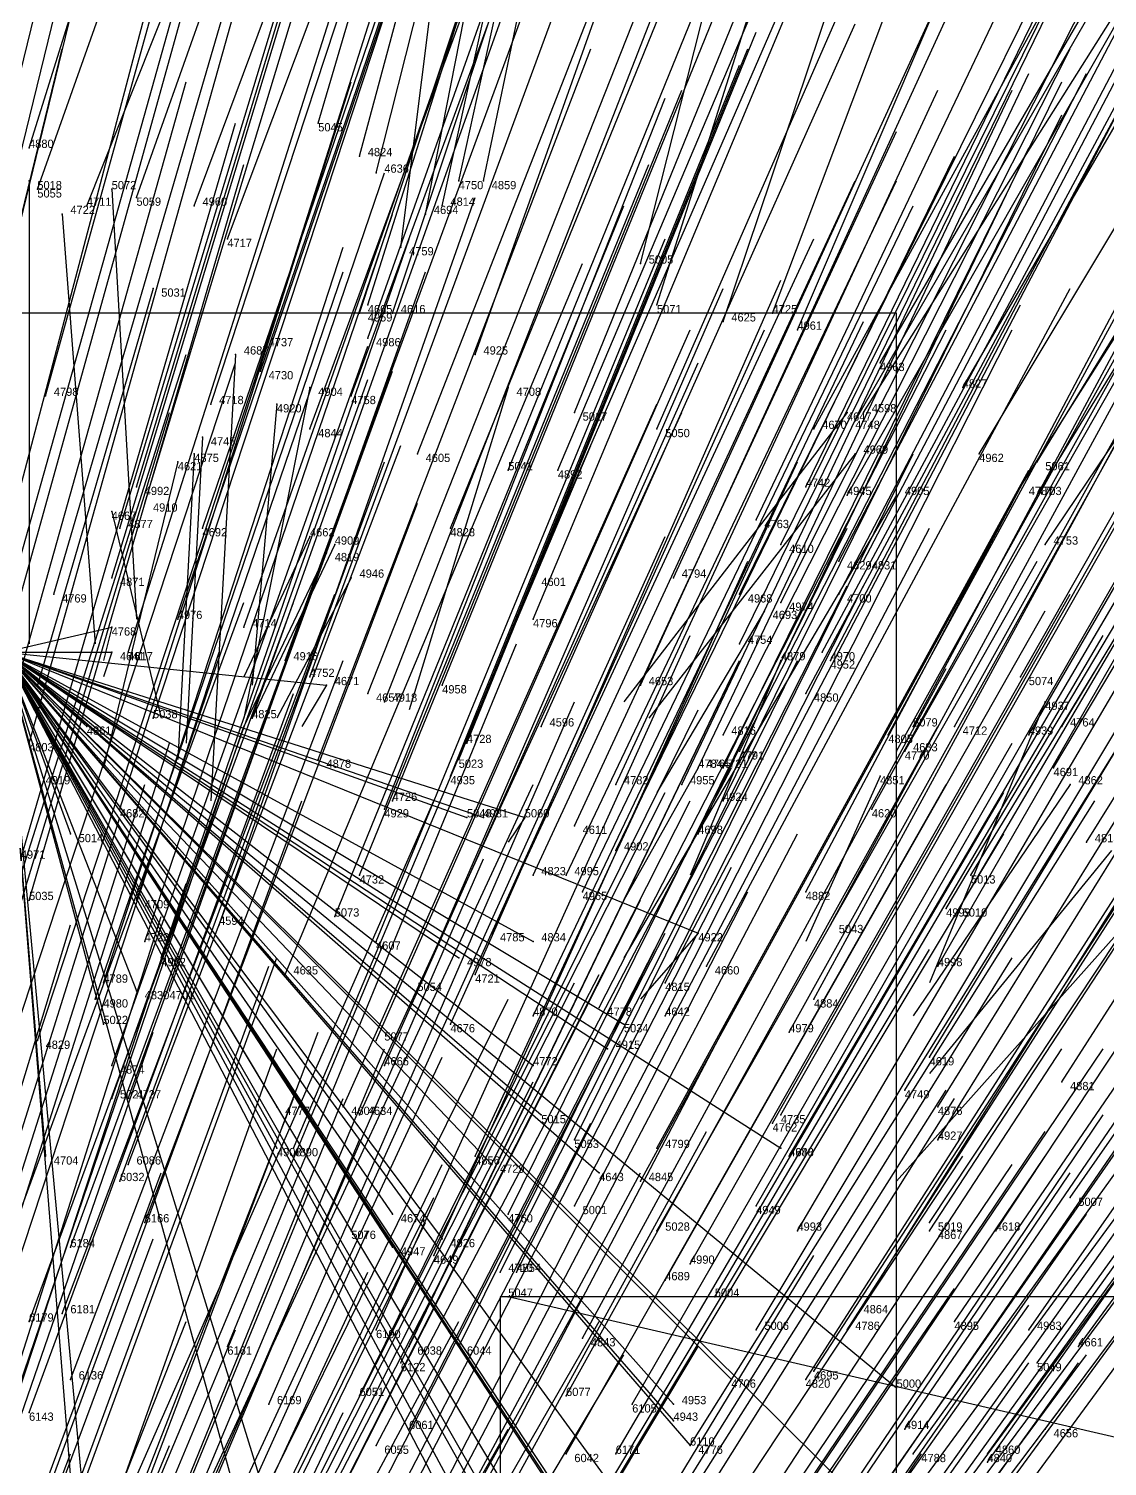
# Model space of a CAD drawing. Extents: x -0.5 to 0.59, y -0.5 to 0.59.
# Drawn here: x 0.115 to 0.2455, y 0.3135 to 0.4874 of the extents above; entities that cross this region are included whole.
import ezdxf

# ---------------------------------------------------------------- set-up
doc = ezdxf.new("R2010")
doc.units = 0
for name, color, linetype in [('Clients', 3, 'CONTINUOUS'), ('Facilities', 3, 'CONTINUOUS'), ('Facilities_lines', 3, 'CONTINUOUS'), ('Min_max_boxes', 1, 'CONTINUOUS'), ('Normals', 1, 'CONTINUOUS'), ('Source_points', 5, 'CONTINUOUS'), ('Text', 3, 'CONTINUOUS')]:
    doc.layers.add(name, color=color, linetype=linetype)

msp = doc.modelspace()

# ---------------------------------------------------------------- linework, layer by layer
at = {"layer": 'Clients', "color": 5}
for p in [(0.125, 0.415, -1.25), (0.125, 0.412, -1.25), (0.151, 0.408, -1.25), (0.122, 0.403, -1.25), (0.116, 0.397, -1.25), (0.168, 0.392, -1.25), (0.17, 0.392, -1.25), (0.175, 0.392, -1.25), (0.12, 0.39, -1.25), (0.196, 0.378, -1.25), (0.176, 0.377, -1.25), (0.167, 0.375, -1.25), (0.128, 0.371, -1.25), (0.124, 0.367, -1.25), (0.187, 0.367, -1.25), (0.185, 0.364, -1.25), (0.176, 0.362, -1.25), (0.145, 0.357, -1.25), (0.177, 0.356, -1.25), (0.145, 0.352, -1.25), (0.206, 0.352, -1.25), (0.117, 0.351, -1.25), (0.171, 0.35, -1.25), (0.184, 0.349, -1.25), (0.159, 0.344, -1.25), (0.165, 0.341, -1.25), (0.159, 0.34, -1.25), (0.173, 0.334, -1.25), (0.2, 0.324, -1.25), (0.22, 0.323, -1.25), (0.193, 0.321, -1.25), (0.193, 0.319, -1.25), (0.195, 0.316, -1.25)]:
    msp.add_point(p, dxfattribs=at)
at = {"layer": 'Facilities', "color": 3}
for p in [(0.15, 0.476, -1.246), (0.115, 0.473, -1.218), (0.155, 0.472, -1.242), (0.157, 0.47, -1.24), (0.115, 0.469, -1.25), (0.116, 0.468, -1.204), (0.125, 0.468, -1.25), (0.167, 0.469, -1.25), (0.17, 0.469, -1.247), (0.128, 0.467, -1.209), (0.119, 0.465, -1.25), (0.122, 0.466, -1.205), (0.135, 0.466, -1.214), (0.163, 0.465, -1.232), (0.165, 0.466, -1.25), (0.139, 0.462, -1.205), (0.16, 0.461, -1.25), (0.189, 0.459, -1.242), (0.13, 0.456, -1.25), (0.156, 0.454, -1.2), (0.191, 0.454, -1.231), (0.155, 0.453, -1.196), (0.159, 0.453, -1.2), (0.205, 0.453, -1.243), (0.199, 0.452, -1.236), (0.208, 0.451, -1.242), (0.144, 0.45, -1.18), (0.156, 0.45, -1.191), (0.14, 0.448, -1.25), (0.169, 0.448, -1.197), (0.218, 0.447, -1.242), (0.143, 0.446, -1.171), (0.149, 0.444, -1.25), (0.173, 0.444, -1.25), (0.228, 0.444, -1.248), (0.117, 0.443, -1.146), (0.137, 0.442, -1.157), (0.145, 0.442, -1.25), (0.154, 0.443, -1.171), (0.181, 0.441, -1.192), (0.214, 0.441, -1.25), (0.216, 0.441, -1.228), (0.149, 0.439, -1.158), (0.191, 0.439, -1.196), (0.21, 0.439, -1.218), (0.215, 0.44, -1.223), (0.136, 0.438, -1.25), (0.133, 0.435, -1.25), (0.135, 0.436, -1.25), (0.162, 0.436, -1.163), (0.215, 0.436, -1.25), (0.23, 0.436, -1.231), (0.237, 0.435, -1.238), (0.173, 0.434, -1.169), (0.179, 0.434, -1.173), (0.128, 0.432, -1.126), (0.209, 0.432, -1.2), (0.235, 0.432, -1.23), (0.129, 0.43, -1.122), (0.214, 0.431, -1.204), (0.22, 0.431, -1.25), (0.237, 0.431, -1.23), (0.125, 0.429, -1.25), (0.203, 0.428, -1.184), (0.126, 0.427, -1.114), (0.136, 0.427, -1.12), (0.166, 0.427, -1.145), (0.149, 0.426, -1.25), (0.152, 0.425, -1.25), (0.206, 0.425, -1.18), (0.238, 0.425, -1.219), (0.151, 0.424, -1.25), (0.213, 0.423, -1.183), (0.216, 0.423, -1.187), (0.125, 0.421, -1.097), (0.154, 0.421, -1.25), (0.176, 0.421, -1.14), (0.193, 0.421, -1.159), (0.118, 0.419, -1.088), (0.201, 0.419, -1.161), (0.206, 0.418, -1.164), (0.213, 0.419, -1.175), (0.133, 0.416, -1.092), (0.176, 0.416, -1.129), (0.204, 0.417, -1.25), (0.141, 0.415, -1.097), (0.201, 0.413, -1.149), (0.127, 0.412, -1.077), (0.146, 0.411, -1.091), (0.206, 0.411, -1.25), (0.211, 0.412, -1.158), (0.212, 0.411, -1.155), (0.149, 0.409, -1.089), (0.235, 0.409, -1.18), (0.156, 0.407, -1.09), (0.165, 0.408, -1.1), (0.189, 0.408, -1.125), (0.209, 0.407, -1.143), (0.158, 0.406, -1.09), (0.238, 0.406, -1.25), (0.13, 0.404, -1.061), (0.142, 0.404, -1.07), (0.177, 0.403, -1.101), (0.199, 0.402, -1.122), (0.219, 0.402, -1.144), (0.222, 0.403, -1.151), (0.227, 0.403, -1.156), (0.236, 0.402, -1.166), (0.24, 0.403, -1.173), (0.115, 0.401, -1.042), (0.168, 0.401, -1.087), (0.15, 0.399, -1.065), (0.167, 0.399, -1.08), (0.201, 0.4, -1.118), (0.22, 0.4, -1.141), (0.221, 0.4, -1.143), (0.166, 0.397, -1.075), (0.196, 0.398, -1.25), (0.196, 0.398, -1.109), (0.199, 0.398, -1.112), (0.218, 0.397, -1.25), (0.239, 0.398, -1.159), (0.186, 0.396, -1.094), (0.194, 0.396, -1.104), (0.241, 0.396, -1.25), (0.159, 0.394, -1.063), (0.199, 0.394, -1.103), (0.126, 0.393, -1.031), (0.158, 0.393, -1.058), (0.217, 0.393, -1.122), (0.181, 0.391, -1.077), (0.196, 0.39, -1.091), (0.186, 0.388, -1.077), (0.243, 0.389, -1.147), (0.155, 0.385, -1.036), (0.176, 0.385, -1.059), (0.18, 0.385, -1.063), (0.229, 0.385, -1.119), (0.182, 0.383, -1.059), (0.209, 0.383, -1.089), (0.115, 0.382, -0.997), (0.128, 0.382, -1.007), (0.226, 0.381, -1.106), (0.152, 0.38, -1.023), (0.227, 0.38, -1.107), (0.138, 0.379, -1.009), (0.171, 0.378, -1.036), (0.212, 0.379, -1.085), (0.129, 0.377, -0.996), (0.157, 0.377, -1.02), (0.131, 0.375, -0.992), (0.197, 0.374, -1.057), (0.225, 0.374, -1.091), (0.146, 0.373, -1.003), (0.169, 0.373, -1.022), (0.124, 0.372, -0.981), (0.132, 0.371, -0.983), (0.162, 0.371, -1.012), (0.192, 0.372, -1.046), (0.123, 0.37, -0.975), (0.184, 0.369, -1.03), (0.21, 0.37, -1.062), (0.166, 0.367, -1.006), (0.176, 0.368, -1.02), (0.192, 0.368, -1.038), (0.207, 0.366, -1.051), (0.116, 0.365, -0.957), (0.157, 0.365, -0.995), (0.125, 0.362, -0.957), (0.158, 0.362, -0.988), (0.224, 0.363, -1.066), (0.221, 0.359, -1.053), (0.24, 0.36, -1.082), (0.125, 0.358, -0.948), (0.127, 0.358, -0.951), (0.153, 0.357, -0.971), (0.225, 0.357, -1.054), (0.155, 0.356, -0.972), (0.205, 0.355, -1.024), (0.206, 0.356, -1.028), (0.147, 0.352, -0.953), (0.181, 0.353, -0.991), (0.191, 0.352, -1.002), (0.225, 0.353, -1.047), (0.127, 0.35, -0.932), (0.169, 0.351, -0.973), (0.207, 0.351, -1.019), (0.126, 0.348, -0.926), (0.189, 0.348, -0.991), (0.181, 0.345, -0.973), (0.203, 0.345, -1), (0.241, 0.346, -1.054), (0.129, 0.343, -0.916), (0.173, 0.344, -0.962), (0.224, 0.343, -1.024), (0.154, 0.342, -0.936), (0.191, 0.342, -0.98), (0.208, 0.342, -1.001), (0.224, 0.342, -1.022), (0.232, 0.342, -1.033), (0.12, 0.34, -0.902), (0.164, 0.339, -0.94), (0.195, 0.338, -0.976), (0.172, 0.337, -0.947), (0.174, 0.337, -0.948), (0.192, 0.336, -0.968), (0.198, 0.334, -0.971), (0.216, 0.333, -0.991), (0.115, 0.331, -0.876), (0.119, 0.332, -0.883), (0.227, 0.331, -1.002), (0.157, 0.33, -0.913), (0.182, 0.329, -0.939), (0.203, 0.33, -0.969), (0.214, 0.33, -0.984), (0.236, 0.33, -1.015), (0.139, 0.328, -0.889), (0.161, 0.328, -0.913), (0.167, 0.328, -0.92), (0.242, 0.328, -1.02), (0.16, 0.326, -0.907), (0.237, 0.326, -1.007), (0.12, 0.324, -0.864), (0.209, 0.324, -0.963), (0.21, 0.325, -0.966), (0.155, 0.322, -0.893), (0.18, 0.322, -0.922), (0.144, 0.321, -0.88), (0.188, 0.321, -0.929), (0.115, 0.32, -0.849), (0.161, 0.318, -0.891), (0.221, 0.318, -0.968), (0.238, 0.318, -0.992), (0.157, 0.316, -0.882), (0.18, 0.315, -0.908), (0.186, 0.315, -0.914), (0.195, 0.316, -0.928), (0.222, 0.315, -0.963), (0.231, 0.315, -0.977), (0.231, 0.314, -0.975)]:
    msp.add_point(p, dxfattribs=at)
at = {"layer": 'Facilities_lines', "color": 3}
for p, q in [((0.112, 0.412, -1.25), (0.125, 0.415, -1.25)), ((0.112, 0.412, -1.25), (0.123, 0.294, -1.25)), ((0.112, 0.412, -1.25), (0.125, 0.412, -1.25)), ((0.112, 0.412, -1.25), (0.207, 0.246, -1.25)), ((0.112, 0.412, -1.25), (0.214, 0.272, -1.25)), ((0.112, 0.412, -1.25), (0.184, 0.349, -1.25)), ((0.112, 0.412, -1.25), (0.151, 0.408, -1.25)), ((0.112, 0.412, -1.25), (0.159, 0.344, -1.25)), ((0.112, 0.412, -1.25), (0.117, 0.351, -1.25)), ((0.112, 0.412, -1.25), (0.2, 0.324, -1.25)), ((0.112, 0.412, -1.25), (0.171, 0.35, -1.25)), ((0.112, 0.412, -1.25), (0.177, 0.287, -1.25)), ((0.112, 0.412, -1.25), (0.176, 0.362, -1.25)), ((0.112, 0.412, -1.25), (0.195, 0.316, -1.25)), ((0.112, 0.412, -1.25), (0.145, 0.357, -1.25)), ((0.112, 0.412, -1.25), (0.17, 0.304, -1.25)), ((0.112, 0.412, -1.25), (0.148, 0.281, -1.25)), ((0.112, 0.412, -1.25), (0.128, 0.371, -1.25)), ((0.112, 0.412, -1.25), (0.176, 0.377, -1.25)), ((0.112, 0.412, -1.25), (0.2, 0.278, -1.25)), ((0.112, 0.412, -1.25), (0.217, 0.308, -1.25)), ((0.112, 0.412, -1.25), (0.122, 0.403, -1.25)), ((0.112, 0.412, -1.25), (0.151, 0.286, -1.25)), ((0.112, 0.412, -1.25), (0.203, 0.273, -1.25)), ((0.112, 0.412, -1.25), (0.202, 0.262, -1.25)), ((0.112, 0.412, -1.25), (0.171, 0.307, -1.25)), ((0.112, 0.412, -1.25), (0.145, 0.352, -1.25)), ((0.112, 0.412, -1.25), (0.185, 0.364, -1.25)), ((0.112, 0.412, -1.25), (0.116, 0.397, -1.25)), ((0.112, 0.412, -1.25), (0.196, 0.378, -1.25)), ((0.112, 0.412, -1.25), (0.165, 0.341, -1.25)), ((0.112, 0.412, -1.25), (0.19, 0.294, -1.25)), ((0.112, 0.412, -1.25), (0.17, 0.392, -1.25)), ((0.112, 0.412, -1.25), (0.12, 0.312, -1.25)), ((0.112, 0.412, -1.25), (0.193, 0.319, -1.25)), ((0.112, 0.412, -1.25), (0.159, 0.34, -1.25)), ((0.112, 0.412, -1.25), (0.193, 0.321, -1.25)), ((0.112, 0.412, -1.25), (0.167, 0.375, -1.25)), ((0.112, 0.412, -1.25), (0.22, 0.323, -1.25)), ((0.112, 0.412, -1.25), (0.206, 0.352, -1.25)), ((0.112, 0.412, -1.25), (0.12, 0.39, -1.25)), ((0.112, 0.412, -1.25), (0.177, 0.356, -1.25)), ((0.112, 0.412, -1.25), (0.124, 0.367, -1.25)), ((0.112, 0.412, -1.25), (0.187, 0.367, -1.25)), ((0.112, 0.412, -1.25), (0.168, 0.392, -1.25)), ((0.112, 0.412, -1.25), (0.175, 0.392, -1.25)), ((0.281, 0.309, -1.25), (0.173, 0.334, -1.25))]:
    msp.add_line(p, q, dxfattribs=at)
at = {"layer": 'Min_max_boxes', "color": 1}
for p, q in [((0.22, 0.453, -1.25), (-0.094, 0.453, -1.25)), ((0.22, 0.453, -1.25), (-0.094, 0.453, -1.25)), ((0.22, 0.246, -1.25), (0.22, 0.453, -1.25)), ((0.22, 0.246, -1.25), (0.22, 0.453, -1.25)), ((0.22, 0.453, -1.25), (0.22, 0.453, -1.25)), ((0.367, 0.334, -1.25), (0.172, 0.334, -1.25)), ((0.172, 0.334, -1.25), (0.172, 0.14, -1.25)), ((0.367, 0.334, -1.25), (0.172, 0.334, -1.25)), ((0.172, 0.334, -1.25), (0.172, 0.14, -1.25)), ((0.172, 0.334, -1.25), (0.172, 0.334, -1.25))]:
    msp.add_line(p, q, dxfattribs=at)
at = {"layer": 'Normals', "color": 1}
for p, q in [((0.115, 0.473, -1.218), (0.145, 0.569, -1.22)), ((0.157, 0.47, -1.24), (0.181, 0.565, -1.263)), ((0.17, 0.469, -1.247), (0.19, 0.565, -1.268)), ((0.163, 0.465, -1.232), (0.182, 0.562, -1.247)), ((0.116, 0.468, -1.204), (0.149, 0.561, -1.196)), ((0.15, 0.476, -1.246), (0.175, 0.561, -1.291)), ((0.122, 0.466, -1.205), (0.159, 0.559, -1.197)), ((0.128, 0.467, -1.209), (0.161, 0.56, -1.2)), ((0.135, 0.466, -1.214), (0.17, 0.56, -1.218)), ((0.155, 0.472, -1.242), (0.178, 0.558, -1.289)), ((0.139, 0.462, -1.205), (0.174, 0.555, -1.195)), ((0.167, 0.469, -1.25), (0.186, 0.555, -1.297)), ((0.189, 0.459, -1.242), (0.213, 0.554, -1.264)), ((0.165, 0.466, -1.25), (0.184, 0.552, -1.298)), ((0.156, 0.454, -1.2), (0.186, 0.549, -1.193)), ((0.191, 0.454, -1.231), (0.221, 0.549, -1.234)), ((0.155, 0.453, -1.196), (0.186, 0.547, -1.183)), ((0.159, 0.453, -1.2), (0.19, 0.547, -1.189)), ((0.199, 0.452, -1.236), (0.231, 0.547, -1.239)), ((0.205, 0.453, -1.243), (0.24, 0.546, -1.259)), ((0.144, 0.45, -1.18), (0.173, 0.541, -1.154)), ((0.208, 0.451, -1.242), (0.247, 0.542, -1.255)), ((0.156, 0.45, -1.191), (0.188, 0.54, -1.162)), ((0.169, 0.448, -1.197), (0.201, 0.538, -1.167)), ((0.143, 0.446, -1.171), (0.173, 0.534, -1.133)), ((0.117, 0.443, -1.146), (0.142, 0.533, -1.109)), ((0.16, 0.461, -1.25), (0.169, 0.533, -1.318)), ((0.218, 0.447, -1.242), (0.268, 0.533, -1.244)), ((0.137, 0.442, -1.157), (0.166, 0.53, -1.12)), ((0.154, 0.443, -1.171), (0.186, 0.53, -1.134)), ((0.228, 0.444, -1.248), (0.278, 0.53, -1.25)), ((0.181, 0.441, -1.192), (0.216, 0.527, -1.156)), ((0.149, 0.439, -1.158), (0.181, 0.526, -1.121)), ((0.191, 0.439, -1.196), (0.229, 0.526, -1.166)), ((0.21, 0.439, -1.218), (0.257, 0.525, -1.196)), ((0.215, 0.44, -1.223), (0.264, 0.525, -1.206)), ((0.216, 0.441, -1.228), (0.269, 0.525, -1.215)), ((0.162, 0.436, -1.163), (0.196, 0.523, -1.126)), ((0.128, 0.432, -1.126), (0.155, 0.521, -1.089)), ((0.23, 0.436, -1.231), (0.281, 0.521, -1.225)), ((0.129, 0.43, -1.122), (0.156, 0.519, -1.086)), ((0.173, 0.434, -1.169), (0.208, 0.52, -1.131)), ((0.179, 0.434, -1.173), (0.215, 0.519, -1.136)), ((0.237, 0.435, -1.238), (0.289, 0.52, -1.234)), ((0.209, 0.432, -1.2), (0.251, 0.518, -1.17)), ((0.126, 0.427, -1.114), (0.153, 0.516, -1.077)), ((0.136, 0.427, -1.12), (0.166, 0.515, -1.083)), ((0.214, 0.431, -1.204), (0.262, 0.515, -1.178)), ((0.235, 0.432, -1.23), (0.288, 0.516, -1.22)), ((0.237, 0.431, -1.23), (0.289, 0.516, -1.22)), ((0.166, 0.427, -1.145), (0.201, 0.513, -1.108)), ((0.203, 0.428, -1.184), (0.243, 0.512, -1.147)), ((0.099, 0.421, -1.08), (0.121, 0.511, -1.043)), ((0.125, 0.421, -1.097), (0.152, 0.51, -1.061)), ((0.11, 0.417, -1.08), (0.134, 0.508, -1.043)), ((0.118, 0.419, -1.088), (0.144, 0.508, -1.051)), ((0.206, 0.425, -1.18), (0.247, 0.508, -1.143)), ((0.238, 0.425, -1.219), (0.293, 0.507, -1.204)), ((0.176, 0.421, -1.14), (0.213, 0.506, -1.103)), ((0.193, 0.421, -1.159), (0.232, 0.506, -1.123)), ((0.213, 0.423, -1.183), (0.256, 0.505, -1.146)), ((0.216, 0.423, -1.187), (0.259, 0.505, -1.15)), ((0.133, 0.416, -1.092), (0.163, 0.504, -1.055)), ((0.141, 0.415, -1.097), (0.172, 0.503, -1.06)), ((0.111, 0.413, -1.069), (0.136, 0.502, -1.031)), ((0.176, 0.416, -1.129), (0.212, 0.502, -1.092)), ((0.201, 0.419, -1.161), (0.242, 0.502, -1.125)), ((0.206, 0.418, -1.164), (0.248, 0.501, -1.128)), ((0.213, 0.419, -1.175), (0.256, 0.501, -1.138)), ((0.127, 0.412, -1.077), (0.155, 0.5, -1.039)), ((0.146, 0.411, -1.091), (0.178, 0.498, -1.054)), ((0.098, 0.407, -1.046), (0.12, 0.497, -1.009)), ((0.1, 0.407, -1.048), (0.122, 0.497, -1.011)), ((0.149, 0.409, -1.089), (0.181, 0.496, -1.052)), ((0.201, 0.413, -1.149), (0.242, 0.497, -1.112)), ((0.165, 0.408, -1.1), (0.2, 0.494, -1.063)), ((0.211, 0.412, -1.158), (0.255, 0.494, -1.121)), ((0.156, 0.407, -1.09), (0.19, 0.493, -1.053)), ((0.158, 0.406, -1.09), (0.192, 0.493, -1.053)), ((0.189, 0.408, -1.125), (0.228, 0.493, -1.088)), ((0.212, 0.411, -1.155), (0.255, 0.493, -1.119)), ((0.109, 0.401, -1.04), (0.134, 0.491, -1.002)), ((0.13, 0.404, -1.061), (0.159, 0.492, -1.024)), ((0.142, 0.404, -1.07), (0.173, 0.491, -1.033)), ((0.115, 0.401, -1.042), (0.14, 0.49, -1.005)), ((0.209, 0.407, -1.143), (0.253, 0.489, -1.107)), ((0.235, 0.409, -1.18), (0.281, 0.49, -1.143)), ((0.168, 0.401, -1.087), (0.203, 0.487, -1.05)), ((0.177, 0.403, -1.101), (0.215, 0.488, -1.064)), ((0.097, 0.395, -1.017), (0.119, 0.485, -0.979)), ((0.15, 0.399, -1.065), (0.183, 0.485, -1.028)), ((0.167, 0.399, -1.08), (0.202, 0.485, -1.043)), ((0.199, 0.402, -1.122), (0.241, 0.485, -1.085)), ((0.222, 0.403, -1.151), (0.266, 0.485, -1.114)), ((0.227, 0.403, -1.156), (0.272, 0.484, -1.119)), ((0.166, 0.397, -1.075), (0.201, 0.483, -1.038)), ((0.196, 0.398, -1.109), (0.236, 0.482, -1.072)), ((0.201, 0.4, -1.118), (0.243, 0.482, -1.081)), ((0.219, 0.402, -1.144), (0.263, 0.483, -1.107)), ((0.236, 0.402, -1.166), (0.283, 0.483, -1.129)), ((0.24, 0.403, -1.173), (0.288, 0.483, -1.136)), ((0.109, 0.392, -1.017), (0.134, 0.481, -0.979)), ((0.126, 0.393, -1.031), (0.154, 0.481, -0.994)), ((0.199, 0.398, -1.112), (0.24, 0.481, -1.075)), ((0.22, 0.4, -1.141), (0.265, 0.481, -1.104)), ((0.221, 0.4, -1.143), (0.267, 0.481, -1.106)), ((0.158, 0.393, -1.058), (0.192, 0.479, -1.02)), ((0.159, 0.394, -1.063), (0.194, 0.48, -1.026)), ((0.186, 0.396, -1.094), (0.225, 0.48, -1.057)), ((0.194, 0.396, -1.104), (0.234, 0.48, -1.066)), ((0.199, 0.394, -1.103), (0.24, 0.477, -1.065)), ((0.239, 0.398, -1.159), (0.286, 0.477, -1.122)), ((0.114, 0.387, -1.009), (0.14, 0.476, -0.972)), ((0.181, 0.391, -1.077), (0.22, 0.475, -1.039)), ((0.217, 0.393, -1.122), (0.262, 0.474, -1.084)), ((0.186, 0.388, -1.077), (0.227, 0.472, -1.04)), ((0.196, 0.39, -1.091), (0.236, 0.473, -1.054)), ((0.115, 0.382, -0.997), (0.141, 0.471, -0.96)), ((0.128, 0.382, -1.007), (0.158, 0.47, -0.97)), ((0.155, 0.385, -1.036), (0.19, 0.471, -0.999)), ((0.115, 0.469, -1.25), (0.115, 0.413, -1.167)), ((0.125, 0.468, -1.25), (0.128, 0.416, -1.165)), ((0.176, 0.385, -1.059), (0.215, 0.469, -1.022)), ((0.18, 0.385, -1.063), (0.22, 0.469, -1.026)), ((0.243, 0.389, -1.147), (0.292, 0.468, -1.11)), ((0.138, 0.379, -1.009), (0.169, 0.467, -0.972)), ((0.119, 0.465, -1.25), (0.123, 0.413, -1.165)), ((0.129, 0.377, -0.996), (0.159, 0.465, -0.959)), ((0.152, 0.38, -1.023), (0.187, 0.466, -0.986)), ((0.182, 0.383, -1.059), (0.222, 0.466, -1.022)), ((0.209, 0.383, -1.089), (0.252, 0.464, -1.052)), ((0.229, 0.385, -1.119), (0.277, 0.464, -1.082)), ((0.124, 0.372, -0.981), (0.153, 0.461, -0.944)), ((0.131, 0.375, -0.992), (0.161, 0.462, -0.955)), ((0.157, 0.377, -1.02), (0.192, 0.462, -0.983)), ((0.171, 0.378, -1.036), (0.21, 0.462, -0.999)), ((0.212, 0.379, -1.085), (0.256, 0.46, -1.048)), ((0.226, 0.381, -1.106), (0.273, 0.46, -1.069)), ((0.227, 0.38, -1.107), (0.274, 0.46, -1.07)), ((0.123, 0.37, -0.975), (0.153, 0.458, -0.937)), ((0.132, 0.371, -0.983), (0.163, 0.458, -0.946)), ((0.146, 0.373, -1.003), (0.182, 0.459, -0.966)), ((0.13, 0.456, -1.25), (0.116, 0.408, -1.163)), ((0.162, 0.371, -1.012), (0.199, 0.456, -0.975)), ((0.169, 0.373, -1.022), (0.206, 0.457, -0.985)), ((0.197, 0.374, -1.057), (0.241, 0.456, -1.02)), ((0.192, 0.372, -1.046), (0.235, 0.454, -1.009)), ((0.225, 0.374, -1.091), (0.271, 0.454, -1.054)), ((0.116, 0.365, -0.957), (0.145, 0.453, -0.919)), ((0.157, 0.365, -0.995), (0.195, 0.451, -0.958)), ((0.166, 0.367, -1.006), (0.204, 0.451, -0.969)), ((0.176, 0.368, -1.02), (0.216, 0.452, -0.983)), ((0.184, 0.369, -1.03), (0.226, 0.451, -0.993)), ((0.192, 0.368, -1.038), (0.234, 0.451, -1.001)), ((0.21, 0.37, -1.062), (0.254, 0.451, -1.025)), ((0.125, 0.362, -0.957), (0.156, 0.449, -0.92)), ((0.106, 0.36, -0.939), (0.134, 0.448, -0.901)), ((0.111, 0.359, -0.939), (0.14, 0.447, -0.901)), ((0.14, 0.448, -1.25), (0.137, 0.394, -1.166)), ((0.158, 0.362, -0.988), (0.196, 0.447, -0.951)), ((0.207, 0.366, -1.051), (0.252, 0.447, -1.014)), ((0.127, 0.358, -0.951), (0.159, 0.446, -0.913)), ((0.125, 0.358, -0.948), (0.156, 0.445, -0.911)), ((0.149, 0.444, -1.25), (0.141, 0.404, -1.158)), ((0.173, 0.444, -1.25), (0.161, 0.405, -1.159)), ((0.145, 0.442, -1.25), (0.142, 0.408, -1.156)), ((0.153, 0.357, -0.971), (0.191, 0.442, -0.934)), ((0.224, 0.363, -1.066), (0.272, 0.442, -1.028)), ((0.105, 0.352, -0.919), (0.132, 0.441, -0.882)), ((0.155, 0.356, -0.972), (0.194, 0.441, -0.934)), ((0.214, 0.441, -1.25), (0.187, 0.406, -1.16)), ((0.127, 0.35, -0.932), (0.16, 0.437, -0.894)), ((0.136, 0.438, -1.25), (0.134, 0.401, -1.157)), ((0.147, 0.352, -0.953), (0.183, 0.437, -0.916)), ((0.206, 0.356, -1.028), (0.252, 0.437, -0.991)), ((0.221, 0.359, -1.053), (0.27, 0.438, -1.016)), ((0.24, 0.36, -1.082), (0.29, 0.438, -1.045)), ((0.133, 0.435, -1.25), (0.124, 0.398, -1.157)), ((0.126, 0.348, -0.926), (0.158, 0.435, -0.888)), ((0.135, 0.436, -1.25), (0.133, 0.399, -1.157)), ((0.169, 0.351, -0.973), (0.208, 0.435, -0.936)), ((0.181, 0.353, -0.991), (0.222, 0.436, -0.954)), ((0.215, 0.436, -1.25), (0.19, 0.404, -1.159)), ((0.205, 0.355, -1.024), (0.251, 0.436, -0.987)), ((0.225, 0.357, -1.054), (0.274, 0.436, -1.017)), ((0.191, 0.352, -1.002), (0.236, 0.434, -0.965)), ((0.225, 0.353, -1.047), (0.274, 0.432, -1.01)), ((0.129, 0.343, -0.916), (0.162, 0.43, -0.879)), ((0.22, 0.431, -1.25), (0.187, 0.375, -1.175)), ((0.189, 0.348, -0.991), (0.234, 0.43, -0.954)), ((0.207, 0.351, -1.019), (0.254, 0.431, -0.982)), ((0.125, 0.429, -1.25), (0.131, 0.404, -1.153)), ((0.12, 0.34, -0.902), (0.152, 0.427, -0.865)), ((0.173, 0.344, -0.962), (0.214, 0.427, -0.925)), ((0.181, 0.345, -0.973), (0.224, 0.427, -0.936)), ((0.149, 0.426, -1.25), (0.141, 0.409, -1.152)), ((0.152, 0.425, -1.25), (0.142, 0.404, -1.153)), ((0.154, 0.342, -0.936), (0.192, 0.426, -0.899)), ((0.203, 0.345, -1), (0.249, 0.425, -0.963)), ((0.151, 0.424, -1.25), (0.141, 0.403, -1.153)), ((0.164, 0.339, -0.94), (0.202, 0.423, -0.903)), ((0.191, 0.342, -0.98), (0.237, 0.423, -0.943)), ((0.154, 0.421, -1.25), (0.145, 0.404, -1.152)), ((0.208, 0.342, -1.001), (0.255, 0.422, -0.963)), ((0.241, 0.346, -1.054), (0.294, 0.422, -1.017)), ((0.172, 0.337, -0.947), (0.214, 0.42, -0.91)), ((0.174, 0.337, -0.948), (0.216, 0.42, -0.911)), ((0.224, 0.342, -1.022), (0.275, 0.42, -0.985)), ((0.224, 0.343, -1.024), (0.275, 0.42, -0.987)), ((0.109, 0.331, -0.871), (0.141, 0.418, -0.834)), ((0.115, 0.331, -0.876), (0.147, 0.418, -0.839)), ((0.119, 0.332, -0.883), (0.152, 0.419, -0.846)), ((0.195, 0.338, -0.976), (0.241, 0.419, -0.939)), ((0.232, 0.342, -1.033), (0.283, 0.419, -0.996)), ((0.204, 0.417, -1.25), (0.191, 0.395, -1.153)), ((0.192, 0.336, -0.968), (0.238, 0.417, -0.931)), ((0.125, 0.415, -1.25), (0.124, 0.411, -1.15)), ((0.157, 0.33, -0.913), (0.195, 0.414, -0.876)), ((0.198, 0.334, -0.971), (0.245, 0.414, -0.934)), ((0.139, 0.328, -0.889), (0.174, 0.413, -0.852)), ((0.109, 0.324, -0.855), (0.138, 0.412, -0.817)), ((0.12, 0.324, -0.864), (0.153, 0.411, -0.827)), ((0.125, 0.412, -1.25), (0.124, 0.409, -1.15)), ((0.161, 0.328, -0.913), (0.201, 0.411, -0.876)), ((0.167, 0.328, -0.92), (0.208, 0.411, -0.883)), ((0.206, 0.411, -1.25), (0.195, 0.385, -1.154)), ((0.216, 0.333, -0.991), (0.265, 0.411, -0.954)), ((0.16, 0.326, -0.907), (0.2, 0.409, -0.87)), ((0.182, 0.329, -0.939), (0.226, 0.41, -0.902)), ((0.203, 0.33, -0.969), (0.251, 0.41, -0.932)), ((0.115, 0.32, -0.849), (0.147, 0.407, -0.811)), ((0.151, 0.408, -1.25), (0.148, 0.403, -1.15)), ((0.214, 0.33, -0.984), (0.264, 0.408, -0.947)), ((0.227, 0.331, -1.002), (0.279, 0.407, -0.965)), ((0.144, 0.321, -0.88), (0.181, 0.406, -0.843)), ((0.238, 0.406, -1.25), (0.224, 0.372, -1.157)), ((0.236, 0.33, -1.015), (0.289, 0.406, -0.978)), ((0.155, 0.322, -0.893), (0.196, 0.405, -0.856)), ((0.111, 0.315, -0.835), (0.141, 0.403, -0.798)), ((0.122, 0.403, -1.25), (0.122, 0.403, -1.15)), ((0.18, 0.322, -0.922), (0.225, 0.403, -0.885)), ((0.209, 0.324, -0.963), (0.259, 0.402, -0.925)), ((0.21, 0.325, -0.966), (0.26, 0.402, -0.928)), ((0.242, 0.328, -1.02), (0.297, 0.403, -0.983)), ((0.104, 0.313, -0.824), (0.132, 0.401, -0.787)), ((0.188, 0.321, -0.929), (0.234, 0.401, -0.891)), ((0.237, 0.326, -1.007), (0.291, 0.401, -0.97)), ((0.161, 0.318, -0.891), (0.203, 0.4, -0.853)), ((0.116, 0.397, -1.25), (0.116, 0.397, -1.15)), ((0.157, 0.316, -0.882), (0.2, 0.398, -0.844)), ((0.196, 0.398, -1.25), (0.187, 0.382, -1.152)), ((0.218, 0.397, -1.25), (0.209, 0.377, -1.152)), ((0.101, 0.308, -0.81), (0.129, 0.396, -0.773)), ((0.137, 0.312, -0.853), (0.176, 0.396, -0.814)), ((0.15, 0.312, -0.866), (0.192, 0.395, -0.828)), ((0.18, 0.315, -0.908), (0.226, 0.396, -0.87)), ((0.186, 0.315, -0.914), (0.233, 0.395, -0.877)), ((0.241, 0.396, -1.25), (0.222, 0.368, -1.156)), ((0.116, 0.307, -0.822), (0.148, 0.394, -0.784)), ((0.127, 0.31, -0.836), (0.164, 0.394, -0.798)), ((0.153, 0.311, -0.867), (0.195, 0.394, -0.829)), ((0.195, 0.316, -0.928), (0.244, 0.394, -0.89)), ((0.261, 0.394, -1.25), (0.22, 0.348, -1.171)), ((0.221, 0.318, -0.968), (0.273, 0.394, -0.93)), ((0.098, 0.303, -0.797), (0.126, 0.392, -0.759)), ((0.168, 0.392, -1.25), (0.168, 0.392, -1.15)), ((0.17, 0.392, -1.25), (0.17, 0.392, -1.15)), ((0.175, 0.392, -1.25), (0.173, 0.389, -1.15)), ((0.238, 0.318, -0.992), (0.293, 0.392, -0.955)), ((0.12, 0.39, -1.25), (0.12, 0.39, -1.15)), ((0.165, 0.308, -0.874), (0.208, 0.39, -0.836)), ((0.185, 0.31, -0.904), (0.233, 0.39, -0.866)), ((0.222, 0.315, -0.963), (0.276, 0.39, -0.925)), ((0.231, 0.315, -0.977), (0.285, 0.39, -0.939)), ((0.246, 0.388, -1.25), (0.224, 0.361, -1.157)), ((0.231, 0.314, -0.975), (0.284, 0.389, -0.936)), ((0.133, 0.302, -0.825), (0.17, 0.387, -0.788)), ((0.158, 0.304, -0.856), (0.2, 0.386, -0.818)), ((0.105, 0.296, -0.785), (0.134, 0.384, -0.747)), ((0.16, 0.301, -0.852), (0.202, 0.383, -0.814)), ((0.147, 0.299, -0.833), (0.189, 0.382, -0.795)), ((0.103, 0.292, -0.774), (0.131, 0.38, -0.736)), ((0.226, 0.306, -0.95), (0.281, 0.38, -0.912)), ((0.093, 0.29, -0.761), (0.12, 0.379, -0.724)), ((0.15, 0.296, -0.83), (0.192, 0.378, -0.792)), ((0.196, 0.378, -1.25), (0.189, 0.37, -1.151)), ((0.122, 0.291, -0.789), (0.158, 0.377, -0.753)), ((0.176, 0.377, -1.25), (0.176, 0.377, -1.15)), ((0.176, 0.296, -0.862), (0.224, 0.376, -0.825)), ((0.216, 0.302, -0.929), (0.271, 0.377, -0.891)), ((0.112, 0.287, -0.77), (0.144, 0.374, -0.732)), ((0.113, 0.288, -0.774), (0.145, 0.375, -0.736)), ((0.167, 0.375, -1.25), (0.167, 0.375, -1.15)), ((0.185, 0.296, -0.873), (0.234, 0.375, -0.837)), ((0.141, 0.29, -0.808), (0.184, 0.373, -0.77)), ((0.128, 0.371, -1.25), (0.128, 0.371, -1.15)), ((0.139, 0.289, -0.803), (0.181, 0.372, -0.765)), ((0.159, 0.29, -0.827), (0.202, 0.372, -0.789)), ((0.132, 0.287, -0.79), (0.173, 0.37, -0.753)), ((0.124, 0.367, -1.25), (0.124, 0.367, -1.15)), ((0.187, 0.367, -1.25), (0.187, 0.367, -1.15)), ((0.1, 0.279, -0.74), (0.13, 0.366, -0.702)), ((0.117, 0.279, -0.757), (0.15, 0.366, -0.72)), ((0.114, 0.277, -0.749), (0.145, 0.364, -0.712)), ((0.122, 0.278, -0.759), (0.158, 0.364, -0.722)), ((0.185, 0.364, -1.25), (0.185, 0.364, -1.15)), ((0.189, 0.286, -0.858), (0.24, 0.364, -0.821)), ((0.193, 0.287, -0.864), (0.245, 0.364, -0.827)), ((0.212, 0.289, -0.895), (0.267, 0.364, -0.859)), ((0.126, 0.279, -0.764), (0.165, 0.363, -0.729)), ((0.176, 0.362, -1.25), (0.176, 0.362, -1.15)), ((0.215, 0.286, -0.894), (0.27, 0.361, -0.858)), ((0.134, 0.277, -0.768), (0.176, 0.36, -0.732)), ((0.176, 0.28, -0.827), (0.226, 0.359, -0.79)), ((0.216, 0.284, -0.892), (0.271, 0.359, -0.856)), ((0.113, 0.271, -0.735), (0.147, 0.358, -0.697)), ((0.118, 0.272, -0.741), (0.153, 0.358, -0.703)), ((0.145, 0.357, -1.25), (0.145, 0.357, -1.15)), ((0.178, 0.28, -0.829), (0.227, 0.358, -0.792)), ((0.14, 0.272, -0.766), (0.183, 0.355, -0.729)), ((0.177, 0.356, -1.25), (0.177, 0.356, -1.15)), ((0.193, 0.279, -0.848), (0.245, 0.356, -0.811)), ((0.196, 0.279, -0.852), (0.249, 0.355, -0.816)), ((0.152, 0.272, -0.779), (0.197, 0.354, -0.742)), ((0.186, 0.277, -0.834), (0.238, 0.354, -0.797)), ((0.195, 0.277, -0.847), (0.248, 0.354, -0.81)), ((0.119, 0.268, -0.732), (0.155, 0.353, -0.694)), ((0.145, 0.352, -1.25), (0.145, 0.352, -1.15)), ((0.206, 0.352, -1.25), (0.206, 0.352, -1.15)), ((0.117, 0.351, -1.25), (0.117, 0.351, -1.15)), ((0.125, 0.267, -0.736), (0.165, 0.35, -0.699)), ((0.171, 0.35, -1.25), (0.171, 0.35, -1.15)), ((0.177, 0.274, -0.815), (0.228, 0.351, -0.778)), ((0.182, 0.273, -0.82), (0.234, 0.35, -0.782)), ((0.186, 0.274, -0.828), (0.238, 0.351, -0.791)), ((0.199, 0.275, -0.848), (0.253, 0.351, -0.811)), ((0.099, 0.263, -0.702), (0.131, 0.349, -0.663)), ((0.145, 0.267, -0.76), (0.189, 0.349, -0.723)), ((0.184, 0.349, -1.25), (0.184, 0.349, -1.15)), ((0.189, 0.272, -0.828), (0.241, 0.349, -0.791)), ((0.114, 0.262, -0.714), (0.149, 0.347, -0.676)), ((0.199, 0.272, -0.842), (0.253, 0.347, -0.806)), ((0.123, 0.263, -0.726), (0.164, 0.346, -0.688)), ((0.122, 0.259, -0.717), (0.163, 0.343, -0.68)), ((0.159, 0.344, -1.25), (0.159, 0.344, -1.15)), ((0.19, 0.268, -0.822), (0.243, 0.344, -0.784)), ((0.098, 0.255, -0.682), (0.13, 0.341, -0.644)), ((0.118, 0.258, -0.708), (0.156, 0.342, -0.67)), ((0.165, 0.341, -1.25), (0.165, 0.341, -1.15)), ((0.159, 0.34, -1.25), (0.159, 0.34, -1.15)), ((0.162, 0.26, -0.765), (0.21, 0.339, -0.728)), ((0.117, 0.253, -0.698), (0.156, 0.337, -0.66)), ((0.137, 0.253, -0.719), (0.182, 0.334, -0.682)), ((0.173, 0.334, -1.25), (0.173, 0.334, -1.15)), ((0.175, 0.259, -0.782), (0.227, 0.335, -0.743)), ((0.183, 0.258, -0.79), (0.236, 0.333, -0.751)), ((0.1, 0.245, -0.661), (0.134, 0.331, -0.624)), ((0.123, 0.249, -0.695), (0.167, 0.331, -0.659)), ((0.138, 0.251, -0.716), (0.184, 0.331, -0.679)), ((0.104, 0.244, -0.664), (0.14, 0.33, -0.627)), ((0.139, 0.247, -0.709), (0.187, 0.327, -0.672)), ((0.148, 0.248, -0.722), (0.196, 0.328, -0.686)), ((0.188, 0.253, -0.787), (0.243, 0.327, -0.749)), ((0.182, 0.25, -0.774), (0.236, 0.326, -0.736)), ((0.188, 0.251, -0.784), (0.242, 0.326, -0.746)), ((0.2, 0.324, -1.25), (0.2, 0.324, -1.15)), ((0.185, 0.248, -0.774), (0.241, 0.322, -0.736)), ((0.22, 0.323, -1.25), (0.22, 0.323, -1.15)), ((0.193, 0.321, -1.25), (0.193, 0.321, -1.15)), ((0.113, 0.236, -0.654), (0.153, 0.32, -0.617)), ((0.193, 0.319, -1.25), (0.193, 0.319, -1.15)), ((0.127, 0.237, -0.673), (0.173, 0.318, -0.636)), ((0.087, 0.228, -0.61), (0.12, 0.315, -0.573)), ((0.096, 0.23, -0.624), (0.132, 0.316, -0.588)), ((0.171, 0.238, -0.733), (0.223, 0.315, -0.696)), ((0.195, 0.316, -1.25), (0.195, 0.316, -1.15))]:
    msp.add_line(p, q, dxfattribs=at)
at = {"layer": 'Source_points', "color": 5}
for p in [(0.15, 0.476, -1.246), (0.115, 0.473, -1.218), (0.155, 0.472, -1.242), (0.157, 0.47, -1.24), (0.115, 0.469, -1.25), (0.116, 0.468, -1.204), (0.125, 0.468, -1.25), (0.167, 0.469, -1.25), (0.17, 0.469, -1.247), (0.128, 0.467, -1.209), (0.119, 0.465, -1.25), (0.122, 0.466, -1.205), (0.135, 0.466, -1.214), (0.163, 0.465, -1.232), (0.165, 0.466, -1.25), (0.139, 0.462, -1.205), (0.16, 0.461, -1.25), (0.189, 0.459, -1.242), (0.13, 0.456, -1.25), (0.156, 0.454, -1.2), (0.191, 0.454, -1.231), (0.155, 0.453, -1.196), (0.159, 0.453, -1.2), (0.205, 0.453, -1.243), (0.199, 0.452, -1.236), (0.208, 0.451, -1.242), (0.144, 0.45, -1.18), (0.156, 0.45, -1.191), (0.14, 0.448, -1.25), (0.169, 0.448, -1.197), (0.218, 0.447, -1.242), (0.143, 0.446, -1.171), (0.149, 0.444, -1.25), (0.173, 0.444, -1.25), (0.228, 0.444, -1.248), (0.117, 0.443, -1.146), (0.137, 0.442, -1.157), (0.145, 0.442, -1.25), (0.154, 0.443, -1.171), (0.181, 0.441, -1.192), (0.214, 0.441, -1.25), (0.216, 0.441, -1.228), (0.149, 0.439, -1.158), (0.191, 0.439, -1.196), (0.21, 0.439, -1.218), (0.215, 0.44, -1.223), (0.136, 0.438, -1.25), (0.133, 0.435, -1.25), (0.135, 0.436, -1.25), (0.162, 0.436, -1.163), (0.215, 0.436, -1.25), (0.23, 0.436, -1.231), (0.237, 0.435, -1.238), (0.173, 0.434, -1.169), (0.179, 0.434, -1.173), (0.128, 0.432, -1.126), (0.209, 0.432, -1.2), (0.235, 0.432, -1.23), (0.129, 0.43, -1.122), (0.214, 0.431, -1.204), (0.22, 0.431, -1.25), (0.237, 0.431, -1.23), (0.125, 0.429, -1.25), (0.203, 0.428, -1.184), (0.126, 0.427, -1.114), (0.136, 0.427, -1.12), (0.166, 0.427, -1.145), (0.149, 0.426, -1.25), (0.152, 0.425, -1.25), (0.206, 0.425, -1.18), (0.238, 0.425, -1.219), (0.151, 0.424, -1.25), (0.213, 0.423, -1.183), (0.216, 0.423, -1.187), (0.125, 0.421, -1.097), (0.154, 0.421, -1.25), (0.176, 0.421, -1.14), (0.193, 0.421, -1.159), (0.118, 0.419, -1.088), (0.201, 0.419, -1.161), (0.206, 0.418, -1.164), (0.213, 0.419, -1.175), (0.133, 0.416, -1.092), (0.176, 0.416, -1.129), (0.204, 0.417, -1.25), (0.125, 0.415, -1.25), (0.141, 0.415, -1.097), (0.201, 0.413, -1.149), (0.125, 0.412, -1.25), (0.127, 0.412, -1.077), (0.146, 0.411, -1.091), (0.206, 0.411, -1.25), (0.211, 0.412, -1.158), (0.212, 0.411, -1.155), (0.149, 0.409, -1.089), (0.235, 0.409, -1.18), (0.151, 0.408, -1.25), (0.156, 0.407, -1.09), (0.165, 0.408, -1.1), (0.189, 0.408, -1.125), (0.209, 0.407, -1.143), (0.158, 0.406, -1.09), (0.238, 0.406, -1.25), (0.13, 0.404, -1.061), (0.142, 0.404, -1.07), (0.122, 0.403, -1.25), (0.177, 0.403, -1.101), (0.199, 0.402, -1.122), (0.219, 0.402, -1.144), (0.222, 0.403, -1.151), (0.227, 0.403, -1.156), (0.236, 0.402, -1.166), (0.24, 0.403, -1.173), (0.115, 0.401, -1.042), (0.168, 0.401, -1.087), (0.15, 0.399, -1.065), (0.167, 0.399, -1.08), (0.201, 0.4, -1.118), (0.22, 0.4, -1.141), (0.221, 0.4, -1.143), (0.116, 0.397, -1.25), (0.166, 0.397, -1.075), (0.196, 0.398, -1.25), (0.196, 0.398, -1.109), (0.199, 0.398, -1.112), (0.218, 0.397, -1.25), (0.239, 0.398, -1.159), (0.186, 0.396, -1.094), (0.194, 0.396, -1.104), (0.241, 0.396, -1.25), (0.159, 0.394, -1.063), (0.199, 0.394, -1.103), (0.126, 0.393, -1.031), (0.158, 0.393, -1.058), (0.168, 0.392, -1.25), (0.17, 0.392, -1.25), (0.175, 0.392, -1.25), (0.217, 0.393, -1.122), (0.12, 0.39, -1.25), (0.181, 0.391, -1.077), (0.196, 0.39, -1.091), (0.186, 0.388, -1.077), (0.243, 0.389, -1.147), (0.155, 0.385, -1.036), (0.176, 0.385, -1.059), (0.18, 0.385, -1.063), (0.229, 0.385, -1.119), (0.182, 0.383, -1.059), (0.209, 0.383, -1.089), (0.115, 0.382, -0.997), (0.128, 0.382, -1.007), (0.226, 0.381, -1.106), (0.152, 0.38, -1.023), (0.227, 0.38, -1.107), (0.138, 0.379, -1.009), (0.171, 0.378, -1.036), (0.196, 0.378, -1.25), (0.212, 0.379, -1.085), (0.129, 0.377, -0.996), (0.157, 0.377, -1.02), (0.176, 0.377, -1.25), (0.131, 0.375, -0.992), (0.167, 0.375, -1.25), (0.197, 0.374, -1.057), (0.225, 0.374, -1.091), (0.146, 0.373, -1.003), (0.169, 0.373, -1.022), (0.124, 0.372, -0.981), (0.128, 0.371, -1.25), (0.132, 0.371, -0.983), (0.162, 0.371, -1.012), (0.192, 0.372, -1.046), (0.123, 0.37, -0.975), (0.184, 0.369, -1.03), (0.21, 0.37, -1.062), (0.124, 0.367, -1.25), (0.166, 0.367, -1.006), (0.176, 0.368, -1.02), (0.187, 0.367, -1.25), (0.192, 0.368, -1.038), (0.207, 0.366, -1.051), (0.116, 0.365, -0.957), (0.157, 0.365, -0.995), (0.185, 0.364, -1.25), (0.125, 0.362, -0.957), (0.158, 0.362, -0.988), (0.176, 0.362, -1.25), (0.224, 0.363, -1.066), (0.221, 0.359, -1.053), (0.24, 0.36, -1.082), (0.125, 0.358, -0.948), (0.127, 0.358, -0.951), (0.145, 0.357, -1.25), (0.153, 0.357, -0.971), (0.225, 0.357, -1.054), (0.155, 0.356, -0.972), (0.177, 0.356, -1.25), (0.205, 0.355, -1.024), (0.206, 0.356, -1.028), (0.145, 0.352, -1.25), (0.147, 0.352, -0.953), (0.181, 0.353, -0.991), (0.191, 0.352, -1.002), (0.206, 0.352, -1.25), (0.225, 0.353, -1.047), (0.117, 0.351, -1.25), (0.127, 0.35, -0.932), (0.169, 0.351, -0.973), (0.171, 0.35, -1.25), (0.207, 0.351, -1.019), (0.126, 0.348, -0.926), (0.184, 0.349, -1.25), (0.189, 0.348, -0.991), (0.181, 0.345, -0.973), (0.203, 0.345, -1), (0.241, 0.346, -1.054), (0.129, 0.343, -0.916), (0.159, 0.344, -1.25), (0.173, 0.344, -0.962), (0.224, 0.343, -1.024), (0.154, 0.342, -0.936), (0.165, 0.341, -1.25), (0.191, 0.342, -0.98), (0.208, 0.342, -1.001), (0.224, 0.342, -1.022), (0.232, 0.342, -1.033), (0.12, 0.34, -0.902), (0.159, 0.34, -1.25), (0.164, 0.339, -0.94), (0.195, 0.338, -0.976), (0.172, 0.337, -0.947), (0.174, 0.337, -0.948), (0.192, 0.336, -0.968), (0.173, 0.334, -1.25), (0.198, 0.334, -0.971), (0.216, 0.333, -0.991), (0.115, 0.331, -0.876), (0.119, 0.332, -0.883), (0.227, 0.331, -1.002), (0.157, 0.33, -0.913), (0.182, 0.329, -0.939), (0.203, 0.33, -0.969), (0.214, 0.33, -0.984), (0.236, 0.33, -1.015), (0.139, 0.328, -0.889), (0.161, 0.328, -0.913), (0.167, 0.328, -0.92), (0.242, 0.328, -1.02), (0.16, 0.326, -0.907), (0.237, 0.326, -1.007), (0.12, 0.324, -0.864), (0.2, 0.324, -1.25), (0.209, 0.324, -0.963), (0.21, 0.325, -0.966), (0.155, 0.322, -0.893), (0.18, 0.322, -0.922), (0.22, 0.323, -1.25), (0.144, 0.321, -0.88), (0.188, 0.321, -0.929), (0.193, 0.321, -1.25), (0.115, 0.32, -0.849), (0.193, 0.319, -1.25), (0.161, 0.318, -0.891), (0.221, 0.318, -0.968), (0.238, 0.318, -0.992), (0.157, 0.316, -0.882), (0.18, 0.315, -0.908), (0.186, 0.315, -0.914), (0.195, 0.316, -1.25), (0.195, 0.316, -0.928), (0.222, 0.315, -0.963), (0.231, 0.315, -0.977), (0.231, 0.314, -0.975)]:
    msp.add_point(p, dxfattribs=at)

# ---------------------------------------------------------------- texts
at = {"layer": 'Text', "color": 3}
for s, p in [('5045', (0.15, 0.475, -1.246)), ('4880', (0.115, 0.473, -1.218)), ('4824', (0.156, 0.472, -1.242)), ('4636', (0.158, 0.47, -1.24)), ('5018', (0.116, 0.468, -1.25)), ('5055', (0.116, 0.467, -1.204)), ('5072', (0.125, 0.468, -1.25)), ('4750', (0.167, 0.468, -1.25)), ('4859', (0.171, 0.468, -1.247)), ('4711', (0.122, 0.466, -1.205)), ('5059', (0.128, 0.466, -1.209)), ('4960', (0.136, 0.466, -1.214)), ('4814', (0.166, 0.466, -1.25)), ('4722', (0.12, 0.465, -1.25)), ('4694', (0.164, 0.465, -1.232)), ('4717', (0.139, 0.461, -1.205)), ('4759', (0.161, 0.46, -1.25)), ('5005', (0.19, 0.459, -1.242)), ('5031', (0.131, 0.455, -1.25)), ('4665', (0.156, 0.453, -1.2)), ('4616', (0.16, 0.453, -1.2)), ('5071', (0.191, 0.453, -1.231)), ('4725', (0.205, 0.453, -1.243)), ('4959', (0.156, 0.452, -1.196)), ('4625', (0.2, 0.452, -1.236)), ('4961', (0.208, 0.451, -1.242)), ('4687', (0.141, 0.448, -1.25)), ('4737', (0.144, 0.449, -1.18)), ('4986', (0.157, 0.449, -1.191)), ('4925', (0.17, 0.448, -1.197)), ('4963', (0.218, 0.446, -1.242)), ('4730', (0.144, 0.445, -1.171)), ('4798', (0.118, 0.443, -1.146)), ('4904', (0.15, 0.443, -1.25)), ('4708', (0.174, 0.443, -1.25)), ('4827', (0.228, 0.444, -1.248)), ('4718', (0.138, 0.442, -1.157)), ('4920', (0.145, 0.441, -1.25)), ('4758', (0.154, 0.442, -1.171)), ('4598', (0.217, 0.441, -1.228)), ('5017', (0.182, 0.44, -1.192)), ('4670', (0.211, 0.439, -1.218)), ('4647', (0.214, 0.44, -1.25)), ('4748', (0.215, 0.439, -1.223)), ('4844', (0.15, 0.438, -1.158)), ('5050', (0.192, 0.438, -1.196)), ('4745', (0.137, 0.437, -1.25)), ('4969', (0.216, 0.436, -1.25)), ('4621', (0.133, 0.434, -1.25)), ('4875', (0.135, 0.435, -1.25)), ('4605', (0.163, 0.435, -1.163)), ('5041', (0.173, 0.434, -1.169)), ('4962', (0.23, 0.435, -1.231)), ('5061', (0.238, 0.434, -1.238)), ('4892', (0.179, 0.433, -1.173)), ('4992', (0.129, 0.431, -1.126)), ('4742', (0.209, 0.432, -1.2)), ('4945', (0.214, 0.431, -1.204)), ('4905', (0.221, 0.431, -1.25)), ('4787', (0.236, 0.431, -1.23)), ('4703', (0.237, 0.431, -1.23)), ('4910', (0.13, 0.429, -1.122)), ('4667', (0.125, 0.428, -1.25)), ('4877', (0.127, 0.427, -1.114)), ('4763', (0.204, 0.427, -1.184)), ('4692', (0.136, 0.426, -1.12)), ('4662', (0.149, 0.426, -1.25)), ('4828', (0.166, 0.426, -1.145)), ('4909', (0.152, 0.425, -1.25)), ('4610', (0.207, 0.424, -1.18)), ('4753', (0.239, 0.425, -1.219)), ('4819', (0.152, 0.423, -1.25)), ('4629', (0.214, 0.422, -1.183)), ('4831', (0.217, 0.422, -1.187)), ('4871', (0.126, 0.42, -1.097)), ('4946', (0.155, 0.421, -1.25)), ('4601', (0.177, 0.42, -1.14)), ('4794', (0.194, 0.421, -1.159)), ('4769', (0.119, 0.418, -1.088)), ('4968', (0.202, 0.418, -1.161)), ('4974', (0.207, 0.417, -1.164)), ('4700', (0.214, 0.418, -1.175)), ('4976', (0.133, 0.416, -1.092)), ('4714', (0.142, 0.415, -1.097)), ('4796', (0.176, 0.415, -1.129)), ('4693', (0.205, 0.416, -1.25)), ('4768', (0.125, 0.414, -1.25)), ('4754', (0.202, 0.413, -1.149)), ('4641', (0.126, 0.411, -1.25)), ('4617', (0.127, 0.411, -1.077)), ('4916', (0.147, 0.411, -1.091)), ('4879', (0.206, 0.411, -1.25)), ('4970', (0.212, 0.411, -1.158)), ('4952', (0.212, 0.41, -1.155)), ('4752', (0.149, 0.409, -1.089)), ('4671', (0.152, 0.408, -1.25)), ('4653', (0.19, 0.408, -1.125)), ('5074', (0.236, 0.408, -1.18)), ('4657', (0.157, 0.406, -1.09)), ('4918', (0.159, 0.406, -1.09)), ('4958', (0.165, 0.407, -1.1)), ('4850', (0.21, 0.406, -1.143)), ('4937', (0.238, 0.405, -1.25)), ('5038', (0.13, 0.404, -1.061)), ('4825', (0.142, 0.404, -1.07)), ('4596', (0.178, 0.403, -1.101)), ('5079', (0.222, 0.403, -1.151)), ('4764', (0.241, 0.403, -1.173)), ('4861', (0.122, 0.402, -1.25)), ('4728', (0.168, 0.401, -1.087)), ('4816', (0.2, 0.402, -1.122)), ('4805', (0.219, 0.401, -1.144)), ('4712', (0.228, 0.402, -1.156)), ('4939', (0.236, 0.402, -1.166)), ('4803', (0.115, 0.4, -1.042)), ('4791', (0.201, 0.399, -1.118)), ('4770', (0.221, 0.399, -1.141)), ('4683', (0.222, 0.4, -1.143)), ('4878', (0.151, 0.398, -1.065)), ('5023', (0.167, 0.398, -1.08)), ('4784', (0.196, 0.398, -1.109)), ('4765', (0.197, 0.398, -1.25)), ('4731', (0.199, 0.398, -1.112)), ('4919', (0.117, 0.396, -1.25)), ('4935', (0.166, 0.396, -1.075)), ('4782', (0.187, 0.396, -1.094)), ('4955', (0.195, 0.396, -1.104)), ('4851', (0.218, 0.396, -1.25)), ('4691', (0.239, 0.397, -1.159)), ('4862', (0.242, 0.396, -1.25)), ('4726', (0.159, 0.394, -1.063)), ('4924', (0.199, 0.394, -1.103)), ('4682', (0.126, 0.392, -1.031)), ('4929', (0.158, 0.392, -1.058)), ('5048', (0.168, 0.392, -1.25)), ('4931', (0.17, 0.392, -1.25)), ('5060', (0.175, 0.392, -1.25)), ('4620', (0.217, 0.392, -1.122)), ('5014', (0.121, 0.389, -1.25)), ('4611', (0.182, 0.39, -1.077)), ('4698', (0.196, 0.39, -1.091)), ('4813', (0.244, 0.389, -1.147)), ('4971', (0.114, 0.387, -1.009)), ('4902', (0.187, 0.388, -1.077)), ('4732', (0.155, 0.384, -1.036)), ('4823', (0.177, 0.385, -1.059)), ('4995', (0.181, 0.385, -1.063)), ('5013', (0.229, 0.384, -1.119)), ('5035', (0.115, 0.382, -0.997)), ('4965', (0.182, 0.382, -1.059)), ('4882', (0.209, 0.382, -1.089)), ('4709', (0.129, 0.381, -1.007)), ('5073', (0.152, 0.38, -1.023)), ('4999', (0.226, 0.38, -1.106)), ('5010', (0.228, 0.38, -1.107)), ('4594', (0.138, 0.379, -1.009)), ('4723', (0.129, 0.377, -0.996)), ('4785', (0.172, 0.377, -1.036)), ('4834', (0.177, 0.377, -1.25)), ('4922', (0.196, 0.377, -1.25)), ('5043', (0.213, 0.378, -1.085)), ('4607', (0.157, 0.376, -1.02)), ('4982', (0.131, 0.374, -0.992)), ('4635', (0.147, 0.373, -1.003)), ('4978', (0.168, 0.374, -1.25)), ('4660', (0.198, 0.373, -1.057)), ('4998', (0.225, 0.374, -1.091)), ('4789', (0.124, 0.372, -0.981)), ('4721', (0.169, 0.372, -1.022)), ('4830', (0.129, 0.37, -1.25)), ('4701', (0.132, 0.37, -0.983)), ('5054', (0.162, 0.371, -1.012)), ('4815', (0.192, 0.371, -1.046)), ('4980', (0.124, 0.369, -0.975)), ('4870', (0.176, 0.368, -1.02)), ('4778', (0.185, 0.368, -1.03)), ('4642', (0.192, 0.368, -1.038)), ('4884', (0.21, 0.369, -1.062)), ('5022', (0.124, 0.367, -1.25)), ('4676', (0.166, 0.366, -1.006)), ('5034', (0.187, 0.366, -1.25)), ('4979', (0.207, 0.366, -1.051)), ('5077', (0.158, 0.365, -0.995)), ('4829', (0.117, 0.364, -0.957)), ('4915', (0.186, 0.364, -1.25)), ('4874', (0.126, 0.361, -0.957)), ('4666', (0.158, 0.362, -0.988)), ('4772', (0.176, 0.362, -1.25)), ('4619', (0.224, 0.362, -1.066)), ('4881', (0.241, 0.359, -1.082)), ('5021', (0.126, 0.358, -0.948)), ('4727', (0.128, 0.358, -0.951)), ('4749', (0.221, 0.358, -1.053)), ('4777', (0.146, 0.356, -1.25)), ('4604', (0.154, 0.356, -0.971)), ('4634', (0.156, 0.356, -0.972)), ('4876', (0.225, 0.356, -1.054)), ('5015', (0.177, 0.355, -1.25)), ('4762', (0.205, 0.354, -1.024)), ('4735', (0.206, 0.355, -1.028)), ('4927', (0.225, 0.353, -1.047)), ('4908', (0.145, 0.351, -1.25)), ('4890', (0.147, 0.351, -0.953)), ('5053', (0.181, 0.352, -0.991)), ('4799', (0.192, 0.352, -1.002)), ('4648', (0.207, 0.351, -1.25)), ('4988', (0.207, 0.351, -1.019)), ('4704', (0.118, 0.35, -1.25)), ('6086', (0.128, 0.35, -0.932)), ('4856', (0.169, 0.35, -0.973)), ('4729', (0.172, 0.349, -1.25)), ('6032', (0.126, 0.348, -0.926)), ('4643', (0.184, 0.348, -1.25)), ('4845', (0.19, 0.348, -0.991)), ('5001', (0.182, 0.344, -0.973)), ('4949', (0.203, 0.344, -1)), ('5007', (0.242, 0.345, -1.054)), ('6166', (0.129, 0.343, -0.916)), ('4674', (0.16, 0.343, -1.25)), ('4760', (0.173, 0.343, -0.962)), ('5028', (0.192, 0.342, -0.98)), ('4993', (0.208, 0.342, -1.001)), ('5019', (0.225, 0.342, -1.024)), ('4618', (0.232, 0.342, -1.033)), ('6184', (0.12, 0.34, -0.902)), ('5076', (0.154, 0.341, -0.936)), ('4926', (0.166, 0.34, -1.25)), ('4867', (0.225, 0.341, -1.022)), ('4947', (0.16, 0.339, -1.25)), ('4649', (0.164, 0.338, -0.94)), ('4710', (0.173, 0.337, -0.947)), ('4854', (0.174, 0.337, -0.948)), ('4990', (0.195, 0.338, -0.976)), ('4689', (0.192, 0.336, -0.968)), ('5047', (0.173, 0.334, -1.25)), ('5004', (0.198, 0.334, -0.971)), ('6181', (0.12, 0.332, -0.883)), ('4864', (0.216, 0.332, -0.991)), ('6179', (0.115, 0.331, -0.876)), ('5006', (0.204, 0.33, -0.969)), ('4786', (0.215, 0.33, -0.984)), ('4895', (0.227, 0.33, -1.002)), ('4983', (0.237, 0.33, -1.015)), ('6190', (0.157, 0.329, -0.913)), ('4843', (0.183, 0.328, -0.939)), ('4661', (0.242, 0.328, -1.02)), ('6161', (0.139, 0.327, -0.889)), ('6038', (0.162, 0.327, -0.913)), ('6044', (0.168, 0.327, -0.92)), ('6122', (0.16, 0.325, -0.907)), ('5049', (0.237, 0.325, -1.007)), ('6136', (0.121, 0.324, -0.864)), ('4706', (0.2, 0.323, -1.25)), ('4820', (0.209, 0.323, -0.963)), ('4695', (0.21, 0.324, -0.966)), ('5000', (0.22, 0.323, -1.25)), ('6169', (0.145, 0.321, -0.88)), ('6051', (0.155, 0.322, -0.893)), ('6077', (0.18, 0.322, -0.922)), ('4953', (0.194, 0.321, -1.25)), ('6143', (0.115, 0.319, -0.849)), ('6105', (0.188, 0.32, -0.929)), ('4943', (0.193, 0.319, -1.25)), ('6061', (0.161, 0.318, -0.891)), ('4914', (0.221, 0.318, -0.968)), ('6110', (0.195, 0.316, -0.928)), ('4656', (0.239, 0.317, -0.992)), ('6055', (0.158, 0.315, -0.882)), ('6042', (0.181, 0.314, -0.908)), ('6171', (0.186, 0.315, -0.914)), ('4776', (0.196, 0.315, -1.25)), ('4788', (0.223, 0.314, -0.963)), ('4840', (0.231, 0.314, -0.975)), ('4860', (0.232, 0.315, -0.977))]:
    msp.add_text(s, height=0.001, dxfattribs=at).set_placement(p)

doc.saveas('drawing.dxf')
